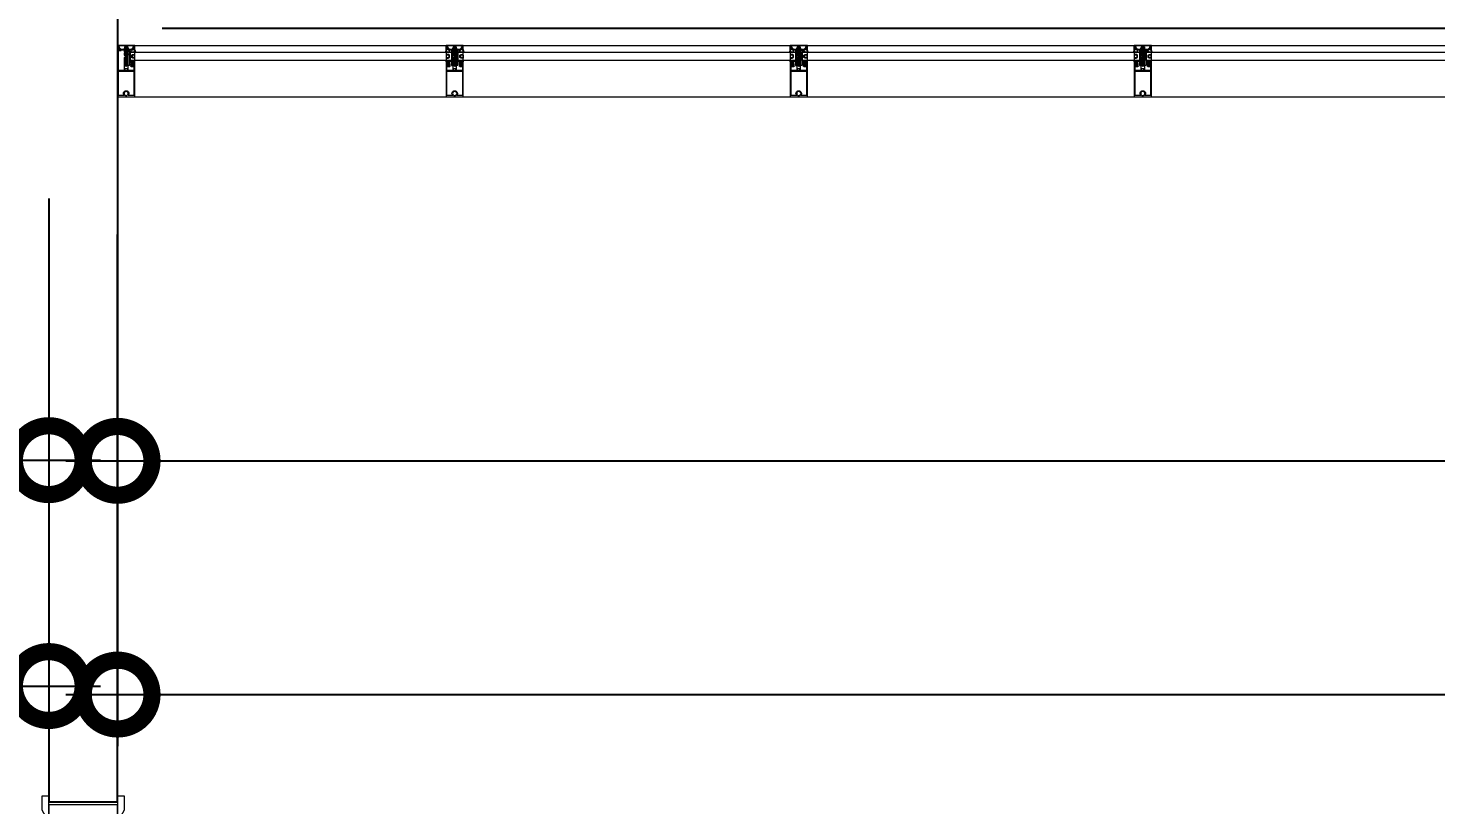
# Model space of a CAD drawing. Header units: metres. Extents: x 22.6 to 101.3, y 9.4 to 67.4.
# Drawn here: x 52.534 to 56.626, y 59.689 to 61.947 of the extents above; entities that cross this region are included whole.
import ezdxf

# ---------------------------------------------------------------- set-up
doc = ezdxf.new("R2010")
doc.units = ezdxf.units.M
doc.linetypes.add('ECG_Line-Ptrn-Sold', pattern=[9144.001, 9144, -0.001])
doc.layers.add('00', color=252, linetype='Continuous')
for name, color, linetype, lineweight in [('A-DIM', 7, 'Continuous', 5), ('A-DOOR', 5, 'Continuous', 5), ('A-ELEV', 1, 'ECG_Line-Ptrn-Sold', 9), ('A-HATCH', 1, 'Continuous', 9), ('A-WIN', 4, 'ECG_Line-Ptrn-Sold', 5)]:
    doc.layers.add(name, color=color, linetype=linetype, lineweight=lineweight)
doc.styles.add('Calibri', font='calibri.ttf', dxfattribs={"height": 0.212639})
doc.dimstyles.new('ECG_Dimn-Detl-100', dxfattribs={"dimscale": 0.3048, "dimtxt": 0.25, "dimasz": 1.312336, "dimexe": 0.492126, "dimexo": 0.0625, "dimgap": 0, "dimtad": 1, "dimdec": 0, "dimlfac": 1000, "dimzin": 0, "dimdsep": 46, "dimtxsty": 'Calibri', "dimblk1": 'DOTSMALL', "dimblk2": 'DOTSMALL', "dimsah": 1, "dimcen": 0.09, "dimdle": 0.492126, "dimazin": 0, "dimtfac": 1, "dimtdec": 4, "dimtix": 1, "dimtmove": 0, "dimatfit": 3, "dimfxl": 0.492126, "dimfxlon": 1, "dimtvp": 1, "dimtolj": 1, "dimtzin": 0, "dimarcsym": 2})

# ---------------------------------------------------------------- blocks, each defined once
blk = doc.blocks.new('ECG_Hollow Metal Doors and Frames_ External_Double Leaves - 1600x2200 mm-3162337-GROUND FLOOR PLAN')
at = {"layer": 'A-DOOR'}
for p, q in [((-0.74, 0.1), (-0.74, 0.9)), ((-0.74, 0.9), (-0.69, 0.9)), ((-0.69, 0.9), (-0.69, 0.1)), ((0.69, 0.9), (0.69, 0.1)), ((0.74, 0.9), (0.69, 0.9)), ((0.69, 0.1), (0.69, 0.9)), ((0.69, 0.9), (0.74, 0.9)), ((0.74, 0.1), (0.74, 0.9)), ((0.74, 0.9), (0.74, 0.1)), ((-0.777, 0.12), (-0.817, 0.12)), ((-0.817, 0.12), (-0.817, 0.1)), ((-0.8, 0.1), (-0.747, 0.1)), ((-0.76, 0.1), (-0.792, 0.1)), ((-0.792, 0.1), (-0.792, -0.1)), ((-0.751, 0.106), (-0.777, 0.12)), ((-0.76, -0.1), (-0.76, 0.1)), ((-0.69, 0.1), (-0.74, 0.1)), ((0.69, 0.1), (0.74, 0.1)), ((0.74, 0.1), (0.69, 0.1)), ((0.747, 0.1), (0.8, 0.1)), ((0.777, 0.12), (0.751, 0.106)), ((0.76, 0.1), (0.76, -0.1)), ((0.792, 0.1), (0.76, 0.1)), ((0.817, 0.12), (0.777, 0.12)), ((0.792, -0.1), (0.792, 0.1)), ((0.817, 0.1), (0.817, 0.12)), ((-0.817, -0.1), (-0.817, -0.12)), ((-0.817, -0.12), (-0.777, -0.12)), ((-0.747, -0.1), (-0.8, -0.1)), ((-0.792, -0.1), (-0.76, -0.1)), ((-0.777, -0.12), (-0.751, -0.106)), ((0.8, -0.1), (0.747, -0.1)), ((0.751, -0.106), (0.777, -0.12)), ((0.76, -0.1), (0.792, -0.1)), ((0.777, -0.12), (0.817, -0.12)), ((0.817, -0.12), (0.817, -0.1))]:
    blk.add_line(p, q, dxfattribs=at)
for centre, radius, start, end in [((-0.74, 0.16), 0.74, 360, 90), ((0.74, 0.16), 0.74, 90, 180), ((-0.755, 0.099), 0.00806, 7.125, 60.2551), ((0.755, 0.099), 0.00806, 119.7449, 172.875), ((-0.755, -0.099), 0.00806, 299.7449, 352.875), ((0.755, -0.099), 0.00806, 187.125, 240.2551)]:
    blk.add_arc(centre, radius, start, end, dxfattribs=at)
blk = doc.blocks.new('Rectangular Mullion - ECG-RIGHT-END-MULION-PROFIL-1987638-GROUND FLOOR PLAN')
at = {"layer": 'A-HATCH'}
for p, q in [((-0.0297, 0.0186), (-0.0315, 0.0129)), ((-0.0309, 0.0126), (-0.0292, 0.014)), ((-0.0299, 0.019), (-0.0299, 0.031)), ((-0.029, 0.019), (-0.0299, 0.019)), ((-0.0265, 0.019), (-0.0297, 0.019)), ((-0.0234, 0.0056), (-0.0292, 0.0056)), ((-0.0292, -0.0036), (-0.0292, 0.0056)), ((-0.0283, 0.004), (-0.0292, 0.004)), ((-0.0292, 0.004), (-0.0292, -0.0036)), ((-0.0284, 0.0225), (-0.029, 0.019)), ((-0.0049, 0.032), (-0.0289, 0.032)), ((-0.0282, 0.0224), (-0.0288, 0.019)), ((-0.0288, 0.019), (-0.0271, 0.019)), ((-0.0285, 0.0139), (-0.0282, 0.0126)), ((-0.0284, 0.03), (-0.0284, 0.0245)), ((-0.0283, 0.0048), (-0.024, 0.0048)), ((-0.0283, 0.0048), (-0.0283, 0.004)), ((-0.024, 0.0048), (-0.0283, 0.0048)), ((-0.0279, 0.0305), (-0.0049, 0.0305)), ((-0.0263, 0.028), (-0.0277, 0.0244)), ((-0.0277, 0.0126), (-0.0273, 0.0139)), ((-0.0273, 0.021), (-0.0263, 0.022)), ((-0.0273, 0.02), (-0.0273, 0.021)), ((-0.0265, 0.0213), (-0.0271, 0.0207)), ((-0.0267, 0.0139), (-0.0264, 0.0126)), ((-0.0265, 0.0203), (-0.0265, 0.019)), ((-0.0252, 0.028), (-0.0263, 0.028)), ((-0.0263, 0.022), (-0.0243, 0.022)), ((-0.0247, 0.0216), (-0.0258, 0.0216)), ((-0.0258, 0.0126), (-0.0255, 0.0139)), ((-0.0257, 0.0205), (-0.0257, 0.0185)), ((-0.0243, 0.0236), (-0.0253, 0.0264)), ((-0.0246, 0.0266), (-0.0252, 0.028)), ((-0.025, 0.0139), (-0.0247, 0.0126)), ((-0.0247, 0.0185), (-0.0247, 0.0205)), ((-0.0231, 0.0236), (-0.0243, 0.0236)), ((-0.0243, 0.022), (-0.0233, 0.021)), ((-0.0241, 0.0126), (-0.0238, 0.0139)), ((-0.024, 0.0048), (-0.022, 0.0035)), ((-0.022, 0.0035), (-0.024, 0.0048)), ((-0.0233, 0.0207), (-0.0239, 0.0213)), ((-0.0239, 0.019), (-0.0239, 0.0203)), ((-0.0207, 0.019), (-0.0239, 0.019)), ((-0.0049, 0.019), (-0.0235, 0.019)), ((-0.0202, 0.0036), (-0.0234, 0.0056)), ((-0.0233, 0.021), (-0.0233, 0.02)), ((-0.0232, 0.0139), (-0.0228, 0.0126)), ((-0.0213, 0.0218), (-0.0231, 0.0236)), ((-0.0223, 0.0126), (-0.0219, 0.0139)), ((-0.022, 0.0035), (-0.022, -0.0032)), ((-0.022, -0.0032), (-0.022, 0.0035)), ((-0.0113, 0.022), (-0.0213, 0.021)), ((-0.0213, 0.021), (-0.0213, 0.0218)), ((-0.0213, 0.014), (-0.0196, 0.0126)), ((-0.019, 0.0129), (-0.0207, 0.0186)), ((-0.0202, -0.0031), (-0.0202, 0.0036)), ((-0.0202, -0.0012), (-0.0202, 0.0013)), ((-0.0145, 0.0175), (-0.0145, -0.0266)), ((-0.011, 0.0175), (-0.0145, 0.0175)), ((-0.0113, 0.0223), (-0.0113, 0.0234)), ((-0.0113, 0.0234), (0.0014, 0.0234)), ((0.0014, 0.0223), (-0.0113, 0.0223)), ((-0.0049, 0.022), (-0.0113, 0.022)), ((-0.011, -0.0266), (-0.011, 0.0175)), ((-0.0079, 0.0183), (-0.0104, 0.0177)), ((-0.0104, 0.0177), (-0.0104, 0.0117)), ((-0.0086, 0.0117), (-0.0104, 0.0077)), ((-0.0104, 0.0117), (-0.0086, 0.0117)), ((-0.0104, 0.0077), (-0.0104, 0.0034)), ((-0.0104, 0.0034), (-0.0084, 0.0024)), ((-0.01, 0.0234), (-0.01, 0.0245)), ((-0.01, 0.0245), (0.0002, 0.0245)), ((0.0002, 0.0234), (-0.01, 0.0234)), ((-0.0098, 0.0167), (-0.0079, 0.0174)), ((-0.0098, 0.0127), (-0.0098, 0.0167)), ((-0.0079, 0.0122), (-0.0098, 0.0127)), ((-0.0096, 0.0275), (-0.0096, 0.0245)), ((-0.0096, 0.0069), (-0.0079, 0.0105)), ((-0.0096, 0.0041), (-0.0096, 0.0069)), ((-0.0084, 0.0035), (-0.0096, 0.0041)), ((-0.0015, 0.0277), (-0.0084, 0.0277)), ((-0.0084, 0.0024), (-0.0084, 0.0035)), ((-0.0079, 0.0174), (-0.0079, 0.0183)), ((-0.0079, 0.0105), (-0.0079, 0.0122)), ((-0.0077, 0.0177), (-0.0046, 0.0188)), ((-0.0022, 0.0175), (-0.0077, 0.0155)), ((-0.0022, 0.0154), (-0.0077, 0.0133)), ((-0.0022, 0.0132), (-0.0077, 0.0112)), ((-0.0022, 0.011), (-0.0077, 0.009)), ((-0.0022, 0.0096), (-0.0077, 0.0076)), ((-0.0022, 0.0074), (-0.0077, 0.0054)), ((-0.0022, 0.0052), (-0.0077, 0.0032)), ((-0.0022, 0.0031), (-0.0077, 0.0011)), ((-0.0022, 0.0007), (-0.0076, -0.0013)), ((-0.0073, 0.0181), (-0.0056, 0.0188)), ((-0.0056, 0.0188), (-0.0073, 0.0181)), ((-0.0027, 0.018), (-0.0073, 0.0159)), ((-0.0073, 0.0159), (-0.0027, 0.018)), ((-0.0027, 0.0158), (-0.0073, 0.0137)), ((-0.0073, 0.0137), (-0.0027, 0.0158)), ((-0.0027, 0.0136), (-0.0073, 0.0116)), ((-0.0073, 0.0116), (-0.0027, 0.0136)), ((-0.0027, 0.0114), (-0.0073, 0.0094)), ((-0.0073, 0.0094), (-0.0027, 0.0114)), ((-0.0027, 0.01), (-0.0073, 0.008)), ((-0.0073, 0.008), (-0.0027, 0.01)), ((-0.0027, 0.0079), (-0.0073, 0.0058)), ((-0.0073, 0.0058), (-0.0027, 0.0079)), ((-0.0027, 0.0057), (-0.0073, 0.0036)), ((-0.0073, 0.0036), (-0.0027, 0.0057)), ((-0.0027, 0.0035), (-0.0073, 0.0015)), ((-0.0073, 0.0015), (-0.0027, 0.0035)), ((-0.0027, 0.0012), (-0.0073, -0.0009)), ((-0.0073, -0.0009), (-0.0027, 0.0012)), ((-0.0072, 0.0275), (-0.0072, 0.0245)), ((-0.0072, 0.0223), (-0.0027, 0.0223)), ((-0.0072, 0.0188), (-0.0072, 0.0223)), ((-0.0072, 0.0188), (-0.0056, 0.0188)), ((-0.0027, 0.0188), (-0.0072, 0.0188)), ((-0.0027, 0.0171), (-0.0072, 0.0151)), ((-0.0072, 0.0151), (-0.003, 0.017)), ((-0.0027, 0.0149), (-0.0072, 0.0129)), ((-0.0072, 0.0129), (-0.003, 0.0148)), ((-0.0027, 0.0127), (-0.0072, 0.0107)), ((-0.0072, 0.0107), (-0.003, 0.0126)), ((-0.0027, 0.0106), (-0.0072, 0.0085)), ((-0.0072, 0.0085), (-0.003, 0.0104)), ((-0.0027, 0.0092), (-0.0072, 0.0071)), ((-0.0072, 0.0071), (-0.003, 0.009)), ((-0.0027, 0.007), (-0.0072, 0.005)), ((-0.0072, 0.005), (-0.003, 0.0068)), ((-0.0027, 0.0048), (-0.0072, 0.0028)), ((-0.0072, 0.0028), (-0.003, 0.0047)), ((-0.0027, 0.0026), (-0.0072, 0.0006)), ((-0.0072, 0.0006), (-0.003, 0.0025)), ((-0.0027, 0.0003), (-0.0072, -0.0017)), ((-0.0072, -0.0017), (-0.003, 0.0001)), ((-0.007, 0.0173), (-0.0037, 0.0188)), ((-0.0037, 0.0188), (-0.007, 0.0173)), ((-0.0056, 0.0188), (-0.0046, 0.0188)), ((0.0191, 0.032), (-0.0049, 0.032)), ((-0.0049, 0.0305), (0.0181, 0.0305)), ((0.0015, 0.022), (-0.0049, 0.022)), ((0.0137, 0.019), (-0.0049, 0.019)), ((-0.0046, 0.0188), (-0.0037, 0.0188)), ((-0.0037, 0.0188), (-0.0027, 0.0188)), ((-0.0027, 0.0275), (-0.0027, 0.0245)), ((-0.0027, 0.0223), (-0.0027, 0.0188)), ((-0.0018, 0.0174), (-0.0018, 0.0183)), ((-0.0018, 0.0183), (0.0007, 0.0177)), ((0.0001, 0.0167), (-0.0018, 0.0174)), ((-0.0018, 0.0122), (0.0001, 0.0127)), ((-0.0018, 0.0105), (-0.0018, 0.0122)), ((-0.0001, 0.0069), (-0.0018, 0.0105)), ((-0.0014, 0.0035), (-0.0001, 0.0041)), ((-0.0014, 0.0024), (-0.0014, 0.0035)), ((0.0007, 0.0034), (-0.0014, 0.0024)), ((-0.0011, 0.0117), (0.0007, 0.0077)), ((0.0007, 0.0117), (-0.0011, 0.0117)), ((-0.0003, 0.0275), (-0.0003, 0.0245)), ((-0.0001, 0.0041), (-0.0001, 0.0069)), ((0.0001, 0.0127), (0.0001, 0.0167)), ((0.0002, 0.0245), (0.0002, 0.0234)), ((0.0007, 0.0177), (0.0007, 0.0117)), ((0.0007, 0.0077), (0.0007, 0.0034)), ((0.0014, 0.0234), (0.0014, 0.0223)), ((0.0115, 0.021), (0.0015, 0.022)), ((0.0098, 0.0167), (0.0098, 0.019)), ((0.0176, 0.0167), (0.0098, 0.0167)), ((0.0109, 0.019), (0.0141, 0.019)), ((0.0132, 0.0236), (0.0115, 0.0218)), ((0.0115, 0.0218), (0.0115, 0.021)), ((0.0144, 0.0236), (0.0132, 0.0236)), ((0.0145, 0.022), (0.0135, 0.021)), ((0.0135, 0.0207), (0.0141, 0.0213)), ((0.0135, 0.021), (0.0135, 0.02)), ((0.0141, 0.019), (0.0141, 0.0203)), ((0.0155, 0.0264), (0.0144, 0.0236)), ((0.0165, 0.022), (0.0145, 0.022)), ((0.0153, 0.028), (0.0148, 0.0266)), ((0.0148, 0.0216), (0.0159, 0.0216)), ((0.0149, 0.0185), (0.0149, 0.0205)), ((0.0165, 0.028), (0.0153, 0.028)), ((0.0159, 0.0205), (0.0159, 0.0185)), ((0.0178, 0.0244), (0.0165, 0.028)), ((0.0175, 0.021), (0.0165, 0.022)), ((0.0167, 0.0213), (0.0172, 0.0207)), ((0.0167, 0.0203), (0.0167, 0.019)), ((0.0167, 0.019), (0.0199, 0.019)), ((0.0175, 0.02), (0.0175, 0.021)), ((0.019, 0.019), (0.0176, 0.019)), ((0.0176, -0.041), (0.0176, 0.0167)), ((0.0184, 0.0224), (0.019, 0.019)), ((0.0185, 0.0225), (0.0192, 0.019)), ((0.0186, 0.03), (0.0186, 0.0245)), ((0.0192, 0.019), (0.0201, 0.019)), ((0.0201, 0.019), (0.0201, 0.031)), ((0.0201, 0.019), (0.0201, -0.118)), ((-0.0304, -0.0129), (-0.0312, -0.0136)), ((-0.0295, -0.0142), (-0.0309, -0.0128)), ((-0.0299, -0.0213), (-0.0276, -0.0213)), ((-0.0299, -0.118), (-0.0299, -0.0213)), ((-0.0289, -0.0135), (-0.0295, -0.0142)), ((-0.0292, -0.0036), (-0.0292, -0.0053)), ((-0.0283, -0.0036), (-0.0292, -0.0036)), ((-0.0292, -0.0036), (-0.0283, -0.0036)), ((-0.0292, -0.0053), (-0.0238, -0.0053)), ((-0.027, -0.0198), (-0.0285, -0.0213)), ((-0.0284, -0.0152), (-0.0277, -0.0145)), ((-0.0261, -0.0151), (-0.0284, -0.0175)), ((-0.0284, -0.0152), (-0.0269, -0.0168)), ((-0.0284, -0.0213), (-0.0284, -0.0152)), ((-0.0284, -0.0175), (-0.0276, -0.0183)), ((-0.0276, -0.0183), (-0.0284, -0.0191)), ((-0.0284, -0.0191), (-0.025, -0.0225)), ((-0.0269, -0.0213), (-0.0284, -0.0213)), ((-0.0284, -0.0225), (-0.0284, -0.0263)), ((-0.0269, -0.0225), (-0.0284, -0.0225)), ((-0.0284, -0.0263), (-0.0262, -0.0263)), ((-0.0283, -0.0044), (-0.0283, -0.0036)), ((-0.0283, -0.0036), (-0.0283, -0.0044)), ((-0.024, -0.0044), (-0.0283, -0.0044)), ((-0.0283, -0.0044), (-0.024, -0.0044)), ((-0.0278, -0.0225), (-0.0269, -0.0225)), ((-0.0269, -0.0241), (-0.0278, -0.0225)), ((-0.0276, -0.0196), (-0.0276, -0.0171)), ((-0.0276, -0.0213), (-0.0269, -0.022)), ((-0.0274, -0.0225), (-0.0258, -0.0241)), ((-0.0274, -0.0298), (-0.0274, -0.041)), ((-0.0194, -0.0298), (-0.0274, -0.0298)), ((-0.0273, -0.0168), (-0.0249, -0.0168)), ((-0.0248, -0.0198), (-0.0273, -0.0198)), ((-0.0272, -0.0151), (-0.0254, -0.0151)), ((-0.0269, -0.022), (-0.0248, -0.0198)), ((-0.0269, -0.0225), (-0.0269, -0.0213)), ((-0.0243, -0.0241), (-0.0269, -0.0241)), ((-0.025, -0.0225), (-0.0267, -0.0241)), ((-0.0262, -0.0263), (-0.0262, -0.0278)), ((-0.0262, -0.0278), (-0.0222, -0.0278)), ((-0.0258, -0.0151), (-0.0228, -0.0181)), ((-0.0229, -0.0141), (-0.0256, -0.0168)), ((-0.0255, -0.0198), (-0.0241, -0.0213)), ((-0.0225, -0.0168), (-0.025, -0.0144)), ((-0.0247, -0.023), (-0.0236, -0.0241)), ((-0.0217, -0.0151), (-0.0246, -0.018)), ((-0.0246, -0.0171), (-0.0246, -0.0196)), ((-0.0246, -0.0185), (-0.0214, -0.0217)), ((-0.0234, -0.023), (-0.0245, -0.0241)), ((-0.0214, -0.0241), (-0.0243, -0.0241)), ((-0.0241, -0.0213), (-0.0226, -0.0198)), ((-0.022, -0.0032), (-0.024, -0.0044)), ((-0.024, -0.0044), (-0.022, -0.0032)), ((-0.0238, -0.0053), (-0.0202, -0.0031)), ((-0.0221, -0.0151), (-0.0232, -0.0139)), ((-0.0228, -0.0171), (-0.0228, -0.0196)), ((-0.0226, -0.0198), (-0.0201, -0.0198)), ((-0.0201, -0.0168), (-0.0225, -0.0168)), ((-0.0225, -0.023), (-0.0214, -0.0241)), ((-0.0204, -0.0198), (-0.0223, -0.0217)), ((-0.0207, -0.0225), (-0.0223, -0.0241)), ((-0.0222, -0.0263), (-0.0199, -0.0263)), ((-0.0222, -0.0278), (-0.0222, -0.0263)), ((-0.0202, -0.0151), (-0.0221, -0.0151)), ((-0.022, -0.0151), (-0.0203, -0.0168)), ((-0.0214, -0.022), (-0.0207, -0.0213)), ((-0.0214, -0.0213), (-0.0214, -0.0225)), ((-0.019, -0.0213), (-0.0214, -0.0213)), ((-0.0199, -0.0225), (-0.0214, -0.0225)), ((-0.0206, -0.0225), (-0.0214, -0.0241)), ((-0.0214, -0.0225), (-0.0207, -0.0225)), ((-0.0174, -0.013), (-0.0213, -0.0168)), ((-0.0197, -0.0213), (-0.0211, -0.0198)), ((-0.0207, -0.0213), (-0.0184, -0.0213)), ((-0.0201, -0.0149), (-0.019, -0.016)), ((-0.0199, -0.0263), (-0.0199, -0.0225)), ((-0.019, -0.0167), (-0.0198, -0.0176)), ((-0.0198, -0.0196), (-0.0198, -0.0171)), ((-0.0198, -0.0173), (-0.019, -0.0182)), ((-0.019, -0.0184), (-0.0198, -0.0192)), ((-0.0198, -0.0189), (-0.019, -0.0198)), ((-0.019, -0.0205), (-0.0197, -0.0213)), ((-0.019, -0.0138), (-0.0183, -0.0145)), ((-0.019, -0.0151), (-0.019, -0.0213)), ((-0.0184, -0.0213), (-0.0184, -0.0288)), ((-0.0168, -0.0138), (-0.0174, -0.013)), ((-0.0145, -0.0266), (-0.011, -0.0266)), ((-0.009, -0.0033), (-0.0104, -0.0033)), ((-0.0104, -0.0033), (-0.0088, -0.0033)), ((-0.0104, -0.041), (-0.0104, -0.0033)), ((-0.0088, -0.0033), (-0.0078, -0.0043)), ((-0.0084, -0.041), (-0.0084, -0.0372)), ((-0.0079, -0.0367), (-0.0019, -0.0367)), ((-0.0022, -0.0036), (-0.0078, -0.0057)), ((-0.0078, -0.0043), (-0.0078, -0.0266)), ((-0.0022, -0.0071), (-0.0078, -0.0092)), ((-0.0022, -0.0093), (-0.0078, -0.0113)), ((-0.0022, -0.0115), (-0.0078, -0.0135)), ((-0.0022, -0.0137), (-0.0078, -0.0157)), ((-0.0022, -0.0158), (-0.0078, -0.0179)), ((-0.0022, -0.018), (-0.0078, -0.02)), ((-0.0078, -0.0266), (-0.0049, -0.0295)), ((-0.0023, -0.0015), (-0.0077, -0.0035)), ((-0.0027, -0.001), (-0.0073, -0.0031)), ((-0.0073, -0.0031), (-0.0027, -0.001)), ((-0.0027, -0.0032), (-0.0073, -0.0053)), ((-0.0073, -0.0053), (-0.0027, -0.0032)), ((-0.0073, -0.0074), (-0.0027, -0.0054)), ((-0.0027, -0.0054), (-0.0073, -0.0074)), ((-0.0027, -0.0067), (-0.0073, -0.0087)), ((-0.0073, -0.0087), (-0.0027, -0.0067)), ((-0.0027, -0.0089), (-0.0073, -0.0109)), ((-0.0073, -0.0109), (-0.0027, -0.0089)), ((-0.0027, -0.011), (-0.0073, -0.0131)), ((-0.0073, -0.0131), (-0.0027, -0.011)), ((-0.0027, -0.0132), (-0.0073, -0.0153)), ((-0.0073, -0.0153), (-0.0027, -0.0132)), ((-0.0027, -0.0154), (-0.0073, -0.0174)), ((-0.0073, -0.0174), (-0.0027, -0.0154)), ((-0.0027, -0.0176), (-0.0073, -0.0196)), ((-0.0073, -0.0196), (-0.0027, -0.0176)), ((-0.0027, -0.0019), (-0.0072, -0.0039)), ((-0.0072, -0.0039), (-0.003, -0.002)), ((-0.0027, -0.0041), (-0.0072, -0.0061)), ((-0.0072, -0.0061), (-0.0031, -0.0042)), ((-0.0027, -0.0054), (-0.0072, -0.0074)), ((-0.0072, -0.0074), (-0.003, -0.0055)), ((-0.0027, -0.0076), (-0.0072, -0.0096)), ((-0.0072, -0.0096), (-0.003, -0.0077)), ((-0.0027, -0.0097), (-0.0072, -0.0118)), ((-0.0072, -0.0118), (-0.003, -0.0099)), ((-0.0027, -0.0119), (-0.0072, -0.0139)), ((-0.0072, -0.0139), (-0.003, -0.012)), ((-0.0027, -0.0141), (-0.0072, -0.0161)), ((-0.0072, -0.0161), (-0.003, -0.0142)), ((-0.0027, -0.0163), (-0.0072, -0.0183)), ((-0.0072, -0.0183), (-0.003, -0.0164)), ((-0.0027, -0.0184), (-0.0072, -0.0205)), ((-0.0072, -0.0205), (-0.0032, -0.0186)), ((-0.0069, -0.0216), (-0.0027, -0.0197)), ((-0.0027, -0.0197), (-0.0069, -0.0216)), ((-0.0067, -0.0218), (-0.0067, -0.0249)), ((-0.0067, -0.0249), (-0.0049, -0.0266)), ((-0.0022, -0.0202), (-0.0066, -0.0218)), ((-0.0066, -0.0218), (-0.0053, -0.0218)), ((-0.0053, -0.0218), (-0.0027, -0.0206)), ((-0.0053, -0.0218), (-0.003, -0.0207)), ((-0.003, -0.0218), (-0.0053, -0.0218)), ((-0.0049, -0.0266), (-0.003, -0.0249)), ((-0.0049, -0.0295), (-0.0019, -0.0266)), ((-0.003, -0.0249), (-0.003, -0.0218)), ((-0.0019, -0.0042), (-0.001, -0.0033)), ((-0.0019, -0.0266), (-0.0019, -0.0042)), ((-0.0014, -0.0372), (-0.0014, -0.041)), ((-0.001, -0.0033), (0.0006, -0.0033)), ((0, -0.0033), (-0.001, -0.0033)), ((-0.001, -0.0033), (0.0006, -0.0033)), ((0.0006, -0.0033), (0.0006, -0.041)), ((-0.0274, -0.041), (-0.0104, -0.041)), ((-0.0274, -0.043), (-0.0274, -0.114)), ((0.0176, -0.043), (-0.0274, -0.043)), ((-0.0049, -0.041), (-0.0084, -0.041)), ((-0.0014, -0.041), (-0.0049, -0.041)), ((0.0006, -0.041), (0.0176, -0.041)), ((0.0176, -0.114), (0.0176, -0.043)), ((0.0201, -0.118), (-0.0299, -0.118)), ((-0.0274, -0.114), (-0.0102, -0.114)), ((0.0003, -0.114), (0.0176, -0.114))]:
    blk.add_line(p, q, dxfattribs=at)
blk.add_circle((-0.0049, -0.108), 0.006, dxfattribs=at)
for centre, radius, start, end in [((-0.0289, 0.031), 0.001, 90, 180), ((-0.0289, 0.031), 0.001, 90, 180), ((-0.0279, 0.03), 0.0005, 90, 180), ((-0.0284, 0.0235), 0.001, 270.9838, 90), ((-0.0283, 0.0235), 0.0011, 275.2327, 53.27), ((-0.0258, 0.0206), 0.001, 90, 135), ((-0.0247, 0.0206), 0.001, 45, 90), ((-0.0084, 0.0241), 0.00359, 70.3614, 109.6386), ((-0.0049, 0.0157), 0.012, 79.2883, 100.7117), ((-0.0015, 0.0241), 0.00359, 70.3614, 109.6386), ((0.0148, 0.0206), 0.001, 90, 135), ((0.0159, 0.0206), 0.001, 45, 90), ((0.0185, 0.0235), 0.0011, 126.73, 264.7673), ((0.0186, 0.0235), 0.001, 90, 269.0162), ((0.0181, 0.03), 0.0005, 0, 90), ((0.0191, 0.031), 0.001, 0, 90), ((0.0191, 0.031), 0.001, 0, 90), ((-0.0317, -0.018), 0.0044, 40.1603, 86.9533), ((-0.0315, -0.018), 0.00517, 33.5368, 87.4446), ((-0.0237, -0.0155), 0.00171, 90, 164.9371), ((-0.0237, -0.0155), 0.00171, 15.0629, 90), ((-0.0159, -0.018), 0.00517, 90.2452, 146.4632), ((-0.0194, -0.0288), 0.001, 270, 0), ((-0.0157, -0.018), 0.0044, 93.0467, 138.4555), ((-0.0079, -0.0372), 0.0005, 90, 180), ((-0.0005, -0.0259), 0.00439, 124.4715, 188.599), ((-0.0019, -0.0372), 0.0005, 360, 90), ((-0.0049, -0.108), 0.008, 311.4096, 228.5904)]:
    blk.add_arc(centre, radius, start, end, dxfattribs=at)
blk = doc.blocks.new('Rectangular Mullion - ECG-RIGHT-END-MULION-DETAIL-3048308-GROUND FLOOR PLAN')
at = {"layer": 'A-WIN'}
for p, q in [((-0.05, 0.012), (-0.05, 0.032)), ((-0.05, 0.032), (0, 0.032)), ((-0.038, 0.012), (-0.05, 0.012)), ((-0.038, -0.012), (-0.038, 0.012)), ((0, 0.032), (0, -0.118)), ((-0.05, -0.118), (-0.05, -0.012)), ((-0.05, -0.012), (-0.038, -0.012)), ((0, -0.118), (-0.05, -0.118))]:
    blk.add_line(p, q, dxfattribs=at)
blk = doc.blocks.new('Rectangular Mullion - ECG-LEFT-END-MULION-DETAIL-3430817-GROUND FLOOR PLAN')
at = {"layer": 'A-ELEV'}
for p, q in [((60.7988, 61.8973), (61.7488, 61.8973)), ((60.7988, 61.8533), (60.7988, 61.8773)), ((60.7988, 61.8773), (61.7488, 61.8773)), ((61.7488, 61.8773), (61.7488, 61.8533)), ((61.7488, 61.8533), (60.7988, 61.8533)), ((60.7988, 61.7473), (61.7488, 61.7473))]:
    blk.add_line(p, q, dxfattribs=at)
blk = doc.blocks.new('Rectangular Mullion - ECG-MID-MULION-PROFIL-1987640-GROUND FLOOR PLAN')
at = {"layer": 'A-HATCH'}
for p, q in [((-0.0248, 0.0186), (-0.0265, 0.0134)), ((-0.0259, 0.0131), (-0.0242, 0.0145)), ((-0.025, 0.019), (-0.025, 0.031)), ((-0.0241, 0.019), (-0.025, 0.019)), ((-0.0216, 0.019), (-0.0248, 0.019)), ((-0.0185, 0.0056), (-0.0242, 0.0056)), ((-0.0242, -0.0038), (-0.0242, 0.0056)), ((-0.0233, 0.0039), (-0.0242, 0.0039)), ((-0.0242, 0.0039), (-0.0242, -0.0038)), ((-0.0235, 0.0225), (-0.0241, 0.019)), ((0, 0.032), (-0.024, 0.032)), ((-0.0233, 0.0224), (-0.0239, 0.019)), ((-0.0239, 0.019), (-0.0222, 0.019)), ((-0.0236, 0.0144), (-0.0233, 0.0131)), ((-0.0235, 0.03), (-0.0235, 0.0245)), ((-0.0233, 0.0047), (-0.0233, 0.0039)), ((-0.019, 0.0047), (-0.0233, 0.0047)), ((-0.0233, 0.0047), (-0.019, 0.0047)), ((-0.023, 0.0305), (0, 0.0305)), ((-0.0214, 0.028), (-0.0227, 0.0244)), ((-0.0227, 0.0131), (-0.0224, 0.0144)), ((-0.0224, 0.021), (-0.0214, 0.022)), ((-0.0224, 0.02), (-0.0224, 0.021)), ((-0.0216, 0.0213), (-0.0222, 0.0207)), ((-0.0218, 0.0144), (-0.0214, 0.0131)), ((-0.0216, 0.0203), (-0.0216, 0.019)), ((-0.0202, 0.028), (-0.0214, 0.028)), ((-0.0214, 0.022), (-0.0194, 0.022)), ((-0.0197, 0.0216), (-0.0209, 0.0216)), ((-0.0209, 0.0131), (-0.0205, 0.0144)), ((-0.0208, 0.0205), (-0.0208, 0.0185)), ((-0.0194, 0.0236), (-0.0204, 0.0264)), ((-0.0197, 0.0266), (-0.0202, 0.028)), ((-0.0201, 0.0144), (-0.0197, 0.0131)), ((-0.0198, 0.0185), (-0.0198, 0.0205)), ((-0.0182, 0.0236), (-0.0194, 0.0236)), ((-0.0194, 0.022), (-0.0184, 0.021)), ((-0.0192, 0.0131), (-0.0188, 0.0144)), ((-0.0184, 0.0207), (-0.019, 0.0213)), ((-0.019, 0.019), (-0.019, 0.0203)), ((-0.0158, 0.019), (-0.019, 0.019)), ((-0.017, 0.0035), (-0.019, 0.0047)), ((-0.019, 0.0047), (-0.017, 0.0035)), ((0, 0.019), (-0.0186, 0.019)), ((-0.0152, 0.0036), (-0.0185, 0.0056)), ((-0.0184, 0.021), (-0.0184, 0.02)), ((-0.0164, 0.0219), (-0.0182, 0.0236)), ((-0.0182, 0.0144), (-0.0179, 0.0131)), ((-0.0173, 0.0131), (-0.017, 0.0144)), ((-0.017, -0.0034), (-0.017, 0.0035)), ((-0.017, 0.0035), (-0.017, -0.0034)), ((-0.0064, 0.022), (-0.0164, 0.021)), ((-0.0164, 0.021), (-0.0164, 0.0219)), ((-0.0164, 0.0145), (-0.0147, 0.0131)), ((-0.0141, 0.0134), (-0.0158, 0.0186)), ((-0.0152, -0.0032), (-0.0152, 0.0036)), ((-0.0152, -0.0012), (-0.0152, 0.0013)), ((-0.0095, 0.0175), (-0.0095, -0.0266)), ((-0.006, 0.0175), (-0.0095, 0.0175)), ((0, 0.022), (-0.0064, 0.022)), ((-0.0063, 0.0223), (-0.0063, 0.0235)), ((-0.0063, 0.0235), (0.0063, 0.0235)), ((0.0063, 0.0223), (-0.0063, 0.0223)), ((-0.006, -0.0266), (-0.006, 0.0175)), ((-0.003, 0.0183), (-0.0055, 0.0178)), ((-0.0055, 0.0178), (-0.0055, 0.0117)), ((-0.0037, 0.0117), (-0.0055, 0.0077)), ((-0.0055, 0.0117), (-0.0037, 0.0117)), ((-0.0055, 0.0077), (-0.0055, 0.0034)), ((-0.0055, 0.0034), (-0.0034, 0.0024)), ((-0.0051, 0.0235), (-0.0051, 0.0246)), ((-0.0051, 0.0246), (0.0051, 0.0246)), ((0.0051, 0.0235), (-0.0051, 0.0235)), ((-0.0048, 0.0167), (-0.003, 0.0174)), ((-0.0048, 0.0127), (-0.0048, 0.0167)), ((-0.003, 0.0122), (-0.0048, 0.0127)), ((-0.0047, 0.0069), (-0.003, 0.0105)), ((-0.0047, 0.0041), (-0.0047, 0.0069)), ((-0.0034, 0.0035), (-0.0047, 0.0041)), ((-0.0046, 0.0275), (-0.0046, 0.0246)), ((0.0034, 0.0277), (-0.0034, 0.0277)), ((-0.0034, 0.0024), (-0.0034, 0.0035)), ((-0.003, 0.0174), (-0.003, 0.0183)), ((-0.003, 0.0105), (-0.003, 0.0122)), ((-0.0028, 0.0177), (0.0003, 0.0188)), ((0.0028, 0.0175), (-0.0028, 0.0155)), ((0.0028, 0.0154), (-0.0028, 0.0134)), ((0.0028, 0.0132), (-0.0028, 0.0112)), ((0.0028, 0.011), (-0.0028, 0.009)), ((0.0028, 0.0096), (-0.0028, 0.0076)), ((0.0028, 0.0074), (-0.0028, 0.0054)), ((0.0028, 0.0053), (-0.0028, 0.0033)), ((0.0028, 0.0031), (-0.0028, 0.0011)), ((0.0028, 0.0007), (-0.0027, -0.0012)), ((-0.0023, 0.0181), (-0.0007, 0.0188)), ((-0.0007, 0.0188), (-0.0023, 0.0181)), ((0.0023, 0.018), (-0.0023, 0.0159)), ((-0.0023, 0.0159), (0.0023, 0.018)), ((0.0023, 0.0158), (-0.0023, 0.0138)), ((-0.0023, 0.0138), (0.0023, 0.0158)), ((0.0023, 0.0136), (-0.0023, 0.0116)), ((-0.0023, 0.0116), (0.0023, 0.0136)), ((0.0023, 0.0115), (-0.0023, 0.0094)), ((-0.0023, 0.0094), (0.0023, 0.0115)), ((0.0023, 0.0101), (-0.0023, 0.008)), ((-0.0023, 0.008), (0.0023, 0.0101)), ((0.0023, 0.0079), (-0.0023, 0.0058)), ((-0.0023, 0.0058), (0.0023, 0.0079)), ((0.0023, 0.0057), (-0.0023, 0.0036)), ((-0.0023, 0.0036), (0.0023, 0.0057)), ((0.0023, 0.0035), (-0.0023, 0.0015)), ((-0.0023, 0.0015), (0.0023, 0.0035)), ((0.0023, 0.0012), (-0.0023, -0.0009)), ((-0.0023, -0.0009), (0.0023, 0.0012)), ((-0.0022, 0.0275), (-0.0022, 0.0246)), ((-0.0022, 0.0223), (0.0022, 0.0223)), ((-0.0022, 0.0188), (-0.0022, 0.0223)), ((-0.0022, 0.0188), (-0.0007, 0.0188)), ((0.0022, 0.0188), (-0.0022, 0.0188)), ((0.0022, 0.0171), (-0.0022, 0.0151)), ((-0.0022, 0.0151), (0.0019, 0.017)), ((0.0022, 0.0149), (-0.0022, 0.0129)), ((-0.0022, 0.0129), (0.0019, 0.0148)), ((0.0022, 0.0128), (-0.0022, 0.0107)), ((-0.0022, 0.0107), (0.0019, 0.0126)), ((0.0022, 0.0106), (-0.0022, 0.0086)), ((-0.0022, 0.0086), (0.0019, 0.0105)), ((0.0022, 0.0092), (-0.0022, 0.0072)), ((-0.0022, 0.0072), (0.0019, 0.009)), ((0.0022, 0.007), (-0.0022, 0.005)), ((-0.0022, 0.005), (0.0019, 0.0069)), ((0.0022, 0.0048), (-0.0022, 0.0028)), ((-0.0022, 0.0028), (0.0019, 0.0047)), ((0.0022, 0.0027), (-0.0022, 0.0006)), ((-0.0022, 0.0006), (0.0019, 0.0025)), ((0.0022, 0.0003), (-0.0022, -0.0017)), ((-0.0022, -0.0017), (0.0019, 0.0002)), ((-0.0021, 0.0173), (0.0012, 0.0188)), ((0.0012, 0.0188), (-0.0021, 0.0173)), ((-0.0007, 0.0188), (0.0003, 0.0188)), ((0.024, 0.032), (0, 0.032)), ((0, 0.0305), (0.023, 0.0305)), ((0.0064, 0.022), (0, 0.022)), ((0.0186, 0.019), (0, 0.019)), ((0.0003, 0.0188), (0.0012, 0.0188)), ((0.0012, 0.0188), (0.0022, 0.0188)), ((0.0022, 0.0275), (0.0022, 0.0246)), ((0.0022, 0.0223), (0.0022, 0.0188)), ((0.0032, 0.0174), (0.0032, 0.0183)), ((0.0032, 0.0183), (0.0057, 0.0178)), ((0.005, 0.0167), (0.0032, 0.0174)), ((0.0032, 0.0122), (0.005, 0.0127)), ((0.0032, 0.0105), (0.0032, 0.0122)), ((0.0048, 0.0069), (0.0032, 0.0105)), ((0.0036, 0.0035), (0.0048, 0.0041)), ((0.0036, 0.0024), (0.0036, 0.0035)), ((0.0057, 0.0034), (0.0036, 0.0024)), ((0.0038, 0.0117), (0.0057, 0.0077)), ((0.0057, 0.0117), (0.0038, 0.0117)), ((0.0046, 0.0275), (0.0046, 0.0246)), ((0.0048, 0.0041), (0.0048, 0.0069)), ((0.005, 0.0127), (0.005, 0.0167)), ((0.0051, 0.0246), (0.0051, 0.0235)), ((0.0057, 0.0178), (0.0057, 0.0117)), ((0.0057, 0.0077), (0.0057, 0.0034)), ((0.006, 0.0175), (0.0095, 0.0175)), ((0.006, -0.0266), (0.006, 0.0175)), ((0.0063, 0.0235), (0.0063, 0.0223)), ((0.0164, 0.021), (0.0064, 0.022)), ((0.0095, 0.0175), (0.0095, -0.0266)), ((0.0141, 0.0132), (0.0158, 0.0186)), ((0.0164, 0.0143), (0.0147, 0.0129)), ((0.0152, 0.0031), (0.0185, 0.0052)), ((0.0152, -0.0029), (0.0152, 0.0031)), ((0.0158, 0.019), (0.019, 0.019)), ((0.0182, 0.0236), (0.0164, 0.0219)), ((0.0164, 0.0219), (0.0164, 0.021)), ((0.0173, 0.0129), (0.017, 0.0142)), ((0.019, 0.0043), (0.017, 0.0031)), ((0.019, 0.0043), (0.017, 0.0031)), ((0.017, 0.0031), (0.017, -0.0031)), ((0.017, 0.0031), (0.017, -0.0031)), ((0.0182, 0.0142), (0.0179, 0.0129)), ((0.0194, 0.0236), (0.0182, 0.0236)), ((0.0194, 0.022), (0.0184, 0.021)), ((0.0184, 0.0207), (0.019, 0.0213)), ((0.0184, 0.021), (0.0184, 0.02)), ((0.0185, 0.0052), (0.0242, 0.0052)), ((0.0192, 0.0129), (0.0188, 0.0142)), ((0.019, 0.019), (0.019, 0.0203)), ((0.0233, 0.0043), (0.019, 0.0043)), ((0.0233, 0.0043), (0.019, 0.0043)), ((0.0204, 0.0264), (0.0194, 0.0236)), ((0.0214, 0.022), (0.0194, 0.022)), ((0.0202, 0.028), (0.0197, 0.0266)), ((0.0197, 0.0216), (0.0209, 0.0216)), ((0.0201, 0.0142), (0.0197, 0.0129)), ((0.0198, 0.0185), (0.0198, 0.0205)), ((0.0214, 0.028), (0.0202, 0.028)), ((0.0209, 0.0129), (0.0205, 0.0142)), ((0.0208, 0.0205), (0.0208, 0.0185)), ((0.0227, 0.0244), (0.0214, 0.028)), ((0.0224, 0.021), (0.0214, 0.022)), ((0.0218, 0.0142), (0.0214, 0.0129)), ((0.0216, 0.0213), (0.0222, 0.0207)), ((0.0216, 0.0203), (0.0216, 0.019)), ((0.0216, 0.019), (0.0248, 0.019)), ((0.0239, 0.019), (0.0222, 0.019)), ((0.0224, 0.02), (0.0224, 0.021)), ((0.0227, 0.0129), (0.0224, 0.0142)), ((0.0233, 0.0224), (0.0239, 0.019)), ((0.0236, 0.0142), (0.0233, 0.0129)), ((0.0233, 0.0035), (0.0233, 0.0043)), ((0.0242, 0.0035), (0.0233, 0.0035)), ((0.0235, 0.03), (0.0235, 0.0245)), ((0.0235, 0.0225), (0.0241, 0.019)), ((0.0241, 0.019), (0.025, 0.019)), ((0.0259, 0.0129), (0.0242, 0.0143)), ((0.0242, -0.0035), (0.0242, 0.0052)), ((0.0242, -0.0035), (0.0242, 0.0035)), ((0.0248, 0.0186), (0.0265, 0.0132)), ((0.025, 0.019), (0.025, 0.031)), ((-0.0255, -0.013), (-0.0262, -0.0138)), ((-0.0246, -0.0143), (-0.0259, -0.0129)), ((-0.025, -0.0214), (-0.0227, -0.0214)), ((-0.025, -0.118), (-0.025, -0.0214)), ((-0.0239, -0.0136), (-0.0246, -0.0143)), ((-0.0242, -0.0038), (-0.0233, -0.0038)), ((-0.0242, -0.0038), (-0.0242, -0.0054)), ((-0.0233, -0.0038), (-0.0242, -0.0038)), ((-0.0242, -0.0054), (-0.0188, -0.0054)), ((-0.0235, -0.0154), (-0.0227, -0.0146)), ((-0.0211, -0.0152), (-0.0235, -0.0176)), ((-0.0235, -0.0154), (-0.0219, -0.017)), ((-0.0235, -0.0214), (-0.0235, -0.0154)), ((-0.0235, -0.0176), (-0.0226, -0.0184)), ((-0.0226, -0.0184), (-0.0235, -0.0192)), ((-0.0235, -0.0192), (-0.0201, -0.0226)), ((-0.022, -0.0199), (-0.0235, -0.0214)), ((-0.022, -0.0214), (-0.0235, -0.0214)), ((-0.0235, -0.0226), (-0.0235, -0.0264)), ((-0.022, -0.0226), (-0.0235, -0.0226)), ((-0.0235, -0.0264), (-0.0212, -0.0264)), ((-0.0233, -0.0038), (-0.0233, -0.0046)), ((-0.0233, -0.0046), (-0.0233, -0.0038)), ((-0.0233, -0.0046), (-0.019, -0.0046)), ((-0.019, -0.0046), (-0.0233, -0.0046)), ((-0.0228, -0.0226), (-0.022, -0.0226)), ((-0.022, -0.0243), (-0.0228, -0.0226)), ((-0.0227, -0.0214), (-0.022, -0.0221)), ((-0.0226, -0.0197), (-0.0226, -0.0172)), ((-0.0225, -0.0226), (-0.0208, -0.0243)), ((-0.0225, -0.0299), (-0.0225, -0.041)), ((-0.0145, -0.0299), (-0.0225, -0.0299)), ((-0.0224, -0.017), (-0.0199, -0.017)), ((-0.0199, -0.0199), (-0.0224, -0.0199)), ((-0.0223, -0.0152), (-0.0204, -0.0152)), ((-0.022, -0.0221), (-0.0199, -0.0199)), ((-0.022, -0.0226), (-0.022, -0.0214)), ((-0.0194, -0.0243), (-0.022, -0.0243)), ((-0.0201, -0.0226), (-0.0218, -0.0243)), ((-0.0212, -0.0264), (-0.0212, -0.0279)), ((-0.0212, -0.0279), (-0.0172, -0.0279)), ((-0.0209, -0.0152), (-0.0179, -0.0183)), ((-0.0179, -0.0142), (-0.0207, -0.017)), ((-0.0205, -0.0199), (-0.0191, -0.0214)), ((-0.0175, -0.017), (-0.02, -0.0145)), ((-0.0168, -0.0152), (-0.0197, -0.0181)), ((-0.0197, -0.0172), (-0.0197, -0.0197)), ((-0.0197, -0.0186), (-0.0165, -0.0218)), ((-0.0197, -0.0231), (-0.0186, -0.0243)), ((-0.0185, -0.0231), (-0.0196, -0.0243)), ((-0.0165, -0.0243), (-0.0194, -0.0243)), ((-0.0191, -0.0214), (-0.0177, -0.0199)), ((-0.019, -0.0046), (-0.017, -0.0034)), ((-0.017, -0.0034), (-0.019, -0.0046)), ((-0.0188, -0.0054), (-0.0152, -0.0032)), ((-0.0171, -0.0152), (-0.0183, -0.014)), ((-0.0179, -0.0172), (-0.0179, -0.0197)), ((-0.0177, -0.0199), (-0.0151, -0.0199)), ((-0.0176, -0.0231), (-0.0165, -0.0242)), ((-0.0151, -0.017), (-0.0175, -0.017)), ((-0.0155, -0.0199), (-0.0174, -0.0218)), ((-0.0158, -0.0226), (-0.0174, -0.0243)), ((-0.0172, -0.0264), (-0.015, -0.0264)), ((-0.0172, -0.0279), (-0.0172, -0.0264)), ((-0.0171, -0.0152), (-0.0154, -0.017)), ((-0.0153, -0.0152), (-0.0171, -0.0152)), ((-0.0165, -0.0221), (-0.0158, -0.0214)), ((-0.0165, -0.0214), (-0.0165, -0.0226)), ((-0.014, -0.0214), (-0.0165, -0.0214)), ((-0.015, -0.0226), (-0.0165, -0.0226)), ((-0.0157, -0.0226), (-0.0165, -0.0243)), ((-0.0165, -0.0226), (-0.0158, -0.0226)), ((-0.0125, -0.0131), (-0.0163, -0.017)), ((-0.0148, -0.0214), (-0.0162, -0.0199)), ((-0.0158, -0.0214), (-0.0135, -0.0214)), ((-0.0151, -0.015), (-0.014, -0.0161)), ((-0.015, -0.0264), (-0.015, -0.0226)), ((-0.014, -0.0169), (-0.0149, -0.0177)), ((-0.0149, -0.0197), (-0.0149, -0.0172)), ((-0.0149, -0.0174), (-0.014, -0.0183)), ((-0.014, -0.0185), (-0.0149, -0.0194)), ((-0.0149, -0.019), (-0.014, -0.0199)), ((-0.014, -0.0207), (-0.0148, -0.0214)), ((-0.014, -0.0139), (-0.0133, -0.0146)), ((-0.014, -0.0152), (-0.014, -0.0214)), ((-0.0135, -0.0214), (-0.0135, -0.0289)), ((-0.0119, -0.0139), (-0.0125, -0.0131)), ((-0.0095, -0.0266), (-0.006, -0.0266)), ((-0.0041, -0.0033), (-0.0055, -0.0033)), ((-0.0055, -0.0033), (-0.0039, -0.0033)), ((-0.0055, -0.041), (-0.0055, -0.0033)), ((-0.0039, -0.0033), (-0.0029, -0.0043)), ((-0.0035, -0.041), (-0.0035, -0.0372)), ((-0.003, -0.0367), (0, -0.0367)), ((0.0028, -0.0036), (-0.0029, -0.0057)), ((-0.0029, -0.0043), (-0.0029, -0.0265)), ((0.0028, -0.0071), (-0.0029, -0.0091)), ((0.0028, -0.0093), (-0.0029, -0.0113)), ((0.0028, -0.0115), (-0.0029, -0.0135)), ((0.0028, -0.0136), (-0.0029, -0.0157)), ((0.0028, -0.0158), (-0.0029, -0.0178)), ((0.0028, -0.018), (-0.0029, -0.02)), ((-0.0029, -0.0265), (0.0001, -0.0295)), ((0.0027, -0.0015), (-0.0028, -0.0035)), ((0.0023, -0.001), (-0.0023, -0.0031)), ((-0.0023, -0.0031), (0.0023, -0.001)), ((0.0023, -0.0032), (-0.0023, -0.0052)), ((-0.0023, -0.0052), (0.0023, -0.0032)), ((-0.0023, -0.0074), (0.0022, -0.0054)), ((0.0023, -0.0054), (-0.0023, -0.0074)), ((0.0023, -0.0067), (-0.0023, -0.0087)), ((-0.0023, -0.0087), (0.0023, -0.0067)), ((0.0023, -0.0088), (-0.0023, -0.0109)), ((-0.0023, -0.0109), (0.0023, -0.0088)), ((0.0023, -0.011), (-0.0023, -0.0131)), ((-0.0023, -0.0131), (0.0023, -0.011)), ((0.0023, -0.0132), (-0.0023, -0.0152)), ((-0.0023, -0.0152), (0.0023, -0.0132)), ((0.0023, -0.0154), (-0.0023, -0.0174)), ((-0.0023, -0.0174), (0.0023, -0.0154)), ((0.0023, -0.0175), (-0.0023, -0.0196)), ((-0.0023, -0.0196), (0.0023, -0.0175)), ((0.0022, -0.0019), (-0.0022, -0.0039)), ((-0.0022, -0.0039), (0.0019, -0.002)), ((0.0022, -0.0041), (-0.0022, -0.0061)), ((-0.0022, -0.0061), (0.0019, -0.0042)), ((0.0022, -0.0054), (-0.0022, -0.0074)), ((-0.0022, -0.0074), (0.0019, -0.0055)), ((0.0022, -0.0075), (-0.0022, -0.0096)), ((-0.0022, -0.0096), (0.0019, -0.0077)), ((0.0022, -0.0097), (-0.0022, -0.0117)), ((-0.0022, -0.0117), (0.0019, -0.0098)), ((0.0022, -0.0119), (-0.0022, -0.0139)), ((-0.0022, -0.0139), (0.0019, -0.012)), ((0.0022, -0.0141), (-0.0022, -0.0161)), ((-0.0022, -0.0161), (0.0019, -0.0142)), ((0.0022, -0.0162), (-0.0022, -0.0183)), ((-0.0022, -0.0183), (0.0019, -0.0164)), ((0.0022, -0.0184), (-0.0022, -0.0204)), ((-0.0022, -0.0204), (0.0018, -0.0186)), ((-0.0019, -0.0216), (0.0023, -0.0197)), ((0.0023, -0.0197), (-0.0019, -0.0216)), ((-0.0018, -0.0218), (-0.0018, -0.0249)), ((-0.0018, -0.0249), (0.0001, -0.0265)), ((0.0028, -0.0202), (-0.0016, -0.0218)), ((-0.0016, -0.0218), (-0.0003, -0.0218)), ((-0.0003, -0.0218), (0.0022, -0.0206)), ((-0.0003, -0.0218), (0.0019, -0.0207)), ((0.0019, -0.0218), (-0.0003, -0.0218)), ((0, -0.0367), (0.003, -0.0367)), ((0.0001, -0.0265), (0.0019, -0.0249)), ((0.0001, -0.0295), (0.003, -0.0265)), ((0.0019, -0.0249), (0.0019, -0.0218)), ((0.003, -0.0041), (0.0039, -0.0033)), ((0.003, -0.0265), (0.003, -0.0041)), ((0.0035, -0.0372), (0.0035, -0.041)), ((0.0039, -0.0033), (0.0055, -0.0033)), ((0.0049, -0.0033), (0.0039, -0.0033)), ((0.0039, -0.0033), (0.0055, -0.0033)), ((0.0055, -0.0033), (0.0055, -0.041)), ((0.0095, -0.0266), (0.006, -0.0266)), ((0.0119, -0.0138), (0.0125, -0.0131)), ((0.0125, -0.0131), (0.0163, -0.0169)), ((0.014, -0.0138), (0.0133, -0.0145)), ((0.0135, -0.0213), (0.0158, -0.0213)), ((0.0135, -0.0288), (0.0135, -0.0213)), ((0.0151, -0.0149), (0.014, -0.016)), ((0.014, -0.0213), (0.014, -0.0151)), ((0.014, -0.0168), (0.0149, -0.0176)), ((0.0149, -0.0173), (0.014, -0.0182)), ((0.014, -0.0184), (0.0149, -0.0193)), ((0.0149, -0.0189), (0.014, -0.0198)), ((0.014, -0.0206), (0.0148, -0.0213)), ((0.0165, -0.0213), (0.014, -0.0213)), ((0.0225, -0.0298), (0.0145, -0.0298)), ((0.0148, -0.0213), (0.0162, -0.0199)), ((0.0149, -0.0199), (0.0149, -0.0169)), ((0.0149, -0.0169), (0.0179, -0.0169)), ((0.0179, -0.0199), (0.0149, -0.0199)), ((0.015, -0.0225), (0.015, -0.0263)), ((0.0165, -0.0225), (0.015, -0.0225)), ((0.015, -0.0263), (0.0173, -0.0263)), ((0.0188, -0.0052), (0.0152, -0.0029)), ((0.0153, -0.0151), (0.0171, -0.0151)), ((0.0171, -0.0151), (0.0154, -0.0169)), ((0.0155, -0.0199), (0.0174, -0.0217)), ((0.0165, -0.0242), (0.0157, -0.0225)), ((0.0158, -0.0213), (0.0165, -0.022)), ((0.0158, -0.0225), (0.0174, -0.0242)), ((0.0158, -0.0225), (0.0165, -0.0225)), ((0.0197, -0.0185), (0.0165, -0.0217)), ((0.0165, -0.0225), (0.0165, -0.0213)), ((0.0176, -0.023), (0.0165, -0.0241)), ((0.0196, -0.0242), (0.0165, -0.0242)), ((0.0168, -0.0151), (0.0197, -0.0181)), ((0.017, -0.0031), (0.019, -0.0043)), ((0.017, -0.0031), (0.019, -0.0043)), ((0.0171, -0.0151), (0.0183, -0.0139)), ((0.0173, -0.0263), (0.0173, -0.0278)), ((0.0173, -0.0278), (0.0213, -0.0278)), ((0.02, -0.0144), (0.0175, -0.0169)), ((0.0177, -0.0199), (0.0191, -0.0213)), ((0.0179, -0.0141), (0.0207, -0.0169)), ((0.0209, -0.0151), (0.0179, -0.0182)), ((0.0179, -0.0169), (0.0179, -0.0199)), ((0.0185, -0.0231), (0.0196, -0.0242)), ((0.0197, -0.0231), (0.0186, -0.0242)), ((0.0242, -0.0052), (0.0188, -0.0052)), ((0.019, -0.0043), (0.0233, -0.0043)), ((0.019, -0.0043), (0.0233, -0.0043)), ((0.0191, -0.0213), (0.0205, -0.0199)), ((0.022, -0.0242), (0.0196, -0.0242)), ((0.0197, -0.0169), (0.0197, -0.0199)), ((0.0226, -0.0169), (0.0197, -0.0169)), ((0.0197, -0.0199), (0.0226, -0.0199)), ((0.0199, -0.0199), (0.022, -0.022)), ((0.0235, -0.0191), (0.0201, -0.0225)), ((0.0201, -0.0225), (0.0218, -0.0242)), ((0.0223, -0.0151), (0.0204, -0.0151)), ((0.0225, -0.0225), (0.0208, -0.0242)), ((0.0211, -0.0151), (0.0235, -0.0175)), ((0.0213, -0.0263), (0.0235, -0.0263)), ((0.0213, -0.0278), (0.0213, -0.0263)), ((0.0235, -0.0153), (0.0219, -0.0169)), ((0.022, -0.0199), (0.0235, -0.0213)), ((0.022, -0.022), (0.0227, -0.0213)), ((0.022, -0.0213), (0.022, -0.0225)), ((0.0235, -0.0213), (0.022, -0.0213)), ((0.0235, -0.0225), (0.022, -0.0225)), ((0.0228, -0.0225), (0.022, -0.0242)), ((0.022, -0.0225), (0.0228, -0.0225)), ((0.0225, -0.041), (0.0225, -0.0298)), ((0.0226, -0.0199), (0.0226, -0.0169)), ((0.0235, -0.0175), (0.0226, -0.0183)), ((0.0226, -0.0183), (0.0235, -0.0191)), ((0.0227, -0.0145), (0.0235, -0.0153)), ((0.0227, -0.0213), (0.025, -0.0213)), ((0.0233, -0.0035), (0.0242, -0.0035)), ((0.0233, -0.0043), (0.0233, -0.0035)), ((0.0233, -0.0035), (0.0242, -0.0035)), ((0.0233, -0.0043), (0.0233, -0.0035)), ((0.0235, -0.0153), (0.0235, -0.0213)), ((0.0235, -0.0263), (0.0235, -0.0225)), ((0.0239, -0.0136), (0.0246, -0.0142)), ((0.0242, -0.0035), (0.0242, -0.0052)), ((0.0246, -0.0142), (0.0259, -0.0129)), ((0.025, -0.0213), (0.025, -0.118)), ((0.0255, -0.0129), (0.0262, -0.0137)), ((-0.0225, -0.041), (-0.0055, -0.041)), ((-0.0225, -0.043), (-0.0225, -0.114)), ((0.0225, -0.043), (-0.0225, -0.043)), ((0, -0.041), (-0.0035, -0.041)), ((0.0035, -0.041), (0, -0.041)), ((0.0055, -0.041), (0.0225, -0.041)), ((0.0225, -0.114), (0.0225, -0.043)), ((0.025, -0.118), (-0.025, -0.118)), ((-0.0225, -0.114), (-0.0053, -0.114)), ((0.0053, -0.114), (0.0225, -0.114))]:
    blk.add_line(p, q, dxfattribs=at)
blk.add_circle((0, -0.108), 0.006, dxfattribs=at)
for centre, radius, start, end in [((-0.024, 0.031), 0.001, 90, 180), ((-0.024, 0.031), 0.001, 90, 180), ((-0.023, 0.03), 0.0005, 90, 180), ((-0.0235, 0.0235), 0.001, 270.9838, 90), ((-0.0234, 0.0235), 0.0011, 275.2327, 53.27), ((-0.0209, 0.0206), 0.001, 90, 135), ((-0.0197, 0.0206), 0.001, 45, 90), ((-0.0034, 0.0241), 0.00359, 70.3614, 109.6386), ((0, 0.0157), 0.012, 79.2883, 100.7117), ((0.0034, 0.0241), 0.00359, 70.3614, 109.6386), ((0.0197, 0.0206), 0.001, 90, 135), ((0.0209, 0.0206), 0.001, 45, 90), ((0.0234, 0.0235), 0.0011, 126.73, 264.7673), ((0.0235, 0.0235), 0.001, 90, 269.0162), ((0.023, 0.03), 0.0005, 0, 90), ((0.024, 0.031), 0.001, 0, 90), ((0.024, 0.031), 0.001, 0, 90), ((-0.0268, -0.0181), 0.0044, 40.1603, 86.9533), ((-0.0266, -0.0181), 0.00517, 33.5368, 87.4446), ((-0.0188, -0.0157), 0.00171, 90, 164.9371), ((-0.0188, -0.0157), 0.00171, 15.0629, 90), ((-0.011, -0.0181), 0.00517, 90.2452, 146.4632), ((-0.0145, -0.0289), 0.001, 270, 0), ((-0.0107, -0.0181), 0.0044, 93.0467, 138.4555), ((-0.003, -0.0372), 0.0005, 90, 180), ((0.0044, -0.0259), 0.00439, 124.4715, 188.599), ((0.003, -0.0372), 0.0005, 360, 90), ((0.011, -0.018), 0.00517, 33.5368, 89.7548), ((0.0107, -0.018), 0.0044, 41.5445, 86.9533), ((0.0145, -0.0288), 0.001, 180, 270), ((0.0188, -0.0156), 0.00171, 90, 164.9371), ((0.0188, -0.0156), 0.00171, 15.0629, 90), ((0.0266, -0.018), 0.00517, 92.5554, 146.4632), ((0.0268, -0.018), 0.0044, 93.0467, 139.8397), ((0, -0.108), 0.008, 311.4096, 228.5904)]:
    blk.add_arc(centre, radius, start, end, dxfattribs=at)
blk = doc.blocks.new('Rectangular Mullion - ECG-MID-MULION-DETAIL-3048310-GROUND FLOOR PLAN')
at = {"layer": 'A-WIN'}
for p, q in [((-0.025, 0.032), (0.025, 0.032)), ((-0.025, 0.012), (-0.025, 0.032)), ((-0.0095, 0.012), (-0.025, 0.012)), ((-0.0095, -0.012), (-0.0095, 0.012)), ((0.025, 0.012), (0.0095, 0.012)), ((0.0095, 0.012), (0.0095, -0.012)), ((0.025, 0.032), (0.025, 0.012)), ((-0.025, -0.118), (-0.025, -0.012)), ((-0.025, -0.012), (-0.0095, -0.012)), ((0.0095, -0.012), (0.025, -0.012)), ((0.025, -0.012), (0.025, -0.118)), ((0.025, -0.118), (-0.025, -0.118))]:
    blk.add_line(p, q, dxfattribs=at)
blk = doc.blocks.new('Rectangular Mullion - ECG-LEFT-END-MULION-DETAIL-3429149-GROUND FLOOR PLAN')
at = {"layer": 'A-ELEV'}
for p, q in [((52.8438, 61.8533), (52.8438, 61.8773)), ((52.8439, 61.8973), (53.7488, 61.8973)), ((52.8439, 61.8773), (53.7488, 61.8773)), ((53.7488, 61.8773), (53.7488, 61.8533)), ((53.7488, 61.8533), (52.8439, 61.8533)), ((52.8439, 61.7473), (53.7488, 61.7473))]:
    blk.add_line(p, q, dxfattribs=at)
blk = doc.blocks.new('_DotSmall')
at = {"color": 0, "linetype": 'ByBlock', "const_width": 0.5}
blk.add_lwpolyline([(-0.0625, 0, 1), (0.0625, 0, 1)], format="xyb", close=True, dxfattribs=at)

msp = doc.modelspace()

# ---------------------------------------------------------------- linework, layer by layer
at = {"layer": '00', "color": 252}
for p, q in [((52.9239, 61.9473), (62.6937, 61.9473)), ((52.5939, 61.3473), (52.5939, 59.6973)), ((52.7939, 59.6973), (52.7939, 61.3473)), ((52.5939, 59.6973), (52.7939, 59.6973))]:
    msp.add_line(p, q, dxfattribs=at)

# ---------------------------------------------------------------- block references
at = {"layer": '00', "color": 252, "extrusion": (0, 0, -1)}
for name, p in [('Rectangular Mullion - ECG-RIGHT-END-MULION-PROFIL-1987638-GROUND FLOOR PLAN', (-52.814, 61.8653)), ('Rectangular Mullion - ECG-RIGHT-END-MULION-DETAIL-3048308-GROUND FLOOR PLAN', (-52.7939, 61.8653)), ('Rectangular Mullion - ECG-MID-MULION-PROFIL-1987640-GROUND FLOOR PLAN', (-53.7738, 61.8653)), ('Rectangular Mullion - ECG-MID-MULION-DETAIL-3048310-GROUND FLOOR PLAN', (-53.7738, 61.8653)), ('Rectangular Mullion - ECG-MID-MULION-PROFIL-1987640-GROUND FLOOR PLAN', (-54.7738, 61.8653)), ('Rectangular Mullion - ECG-MID-MULION-DETAIL-3048310-GROUND FLOOR PLAN', (-54.7738, 61.8653)), ('Rectangular Mullion - ECG-MID-MULION-PROFIL-1987640-GROUND FLOOR PLAN', (-55.7738, 61.8653)), ('Rectangular Mullion - ECG-MID-MULION-DETAIL-3048310-GROUND FLOOR PLAN', (-55.7738, 61.8653))]:
    msp.add_blockref(name, p, dxfattribs=at)
at = {"layer": '00', "color": 252}
for name, p in [('Rectangular Mullion - ECG-LEFT-END-MULION-DETAIL-3429149-GROUND FLOOR PLAN', (0, 0)), ('Rectangular Mullion - ECG-LEFT-END-MULION-DETAIL-3430817-GROUND FLOOR PLAN', (-7, 0)), ('Rectangular Mullion - ECG-LEFT-END-MULION-DETAIL-3430817-GROUND FLOOR PLAN', (-6, 0)), ('Rectangular Mullion - ECG-LEFT-END-MULION-DETAIL-3430817-GROUND FLOOR PLAN', (-5, 0))]:
    msp.add_blockref(name, p, dxfattribs=at)
at = {"layer": '00', "color": 252, "rotation": 269.9999999999996}
msp.add_blockref('ECG_Hollow Metal Doors and Frames_ External_Double Leaves - 1600x2200 mm-3162337-GROUND FLOOR PLAN', (52.6939, 58.8973), dxfattribs=at)

# ---------------------------------------------------------------- dimensions: what is measured, and where the dimension line sits
at = {"layer": 'A-DIM'}
for base, p1, p2, override in [((52.5939, 60.6912), (51.1939, 60.8412), (52.5939, 60.8412), {"dimpost": '<>', "dimfxl": 1.4}), ((62.7937, 60.6892), (52.7939, 60.8392), (62.7937, 60.8392), {"dimpost": '<>', "dimfxl": 9.999751}), ((52.5939, 60.0344), (47.9439, 60.1844), (52.5939, 60.1844), {"dimpost": '<>', "dimfxl": 4.65}), ((62.7937, 60.0096), (52.7939, 60.1596), (62.7937, 60.1596), {"dimpost": '<>', "dimfxl": 9.999751})]:
    msp.add_linear_dim(base=base, p1=p1, p2=p2, dimstyle='ECG_Dimn-Detl-100', override=override, dxfattribs=at).render()

doc.saveas('drawing.dxf')
